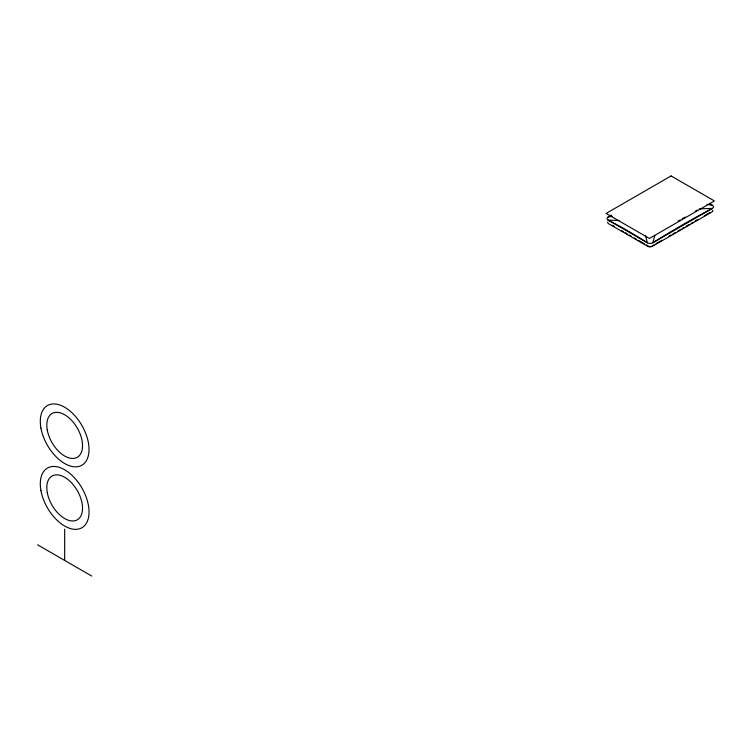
<?xml version="1.0" encoding="UTF-8"?>
<svg xmlns="http://www.w3.org/2000/svg" width="752" height="752" viewBox="0 0 752 752"><rect width="100%" height="100%" fill="white"/><g stroke="black" fill="none" stroke-linecap="round" stroke-linejoin="round"><path stroke-width="1.13" d="M654.823 235.442L652.811 242.783A3.826 2.209 0 0 1 647.397 242.783A511.849 295.517 60 0 0 608.142 220.12A3.826 2.209 0 0 1 608.142 216.999A915.786 528.731 -60 0 1 611.038 215.175M611.169 215.251L608.142 216.999L612.523 216.285M678.182 221.079L680.184 219.922M682.186 218.757L685.204 217.027M695.224 211.237L697.236 210.071M651.928 245.998L653.939 244.842M655.951 243.676L661.986 240.198M669.017 236.137L671.028 234.981M673.031 233.816L675.042 232.659M678.06 230.92L680.071 229.755M682.083 228.599L684.085 227.433M686.097 226.277L689.114 224.538M691.126 223.372L693.137 222.216M695.139 221.05L698.157 219.311M704.192 215.833L710.217 212.346M699.238 208.915L712.37 208.398A3.826 2.209 0 0 0 712.37 205.277A511.849 295.517 60 0 0 709.474 203.435M619.084 220.552L608.142 220.12L647.397 242.783L645.385 235.442M706.899 204.384L712.37 205.277L709.352 203.529M612.288 225.224L614.29 226.38M621.284 230.422L623.286 231.569M625.288 232.725L627.281 233.881M629.283 235.038L631.285 236.194M634.284 237.923L636.277 239.08M638.279 240.226L644.276 243.695M646.278 244.851L648.28 245.998M37.6 544.805L91.744 576.06M64.672 529.173L64.672 560.428M607.832 221.953A3.252 1.88 0 0 0 608.678 223.767L647.81 246.355A3.252 1.88 0 0 0 652.398 246.355L711.834 212.045A3.252 1.88 0 0 0 712.68 210.231M650.743 246.402A2.557 1.476 0 0 1 649.465 246.402M671.085 175.94L606.112 213.446L649.427 238.459L714.4 200.944L671.085 175.94M712.37 208.398L652.811 242.783A915.786 528.731 -60 0 1 712.37 208.398M40.946 490.642A34.46 19.89 60 0 0 81.348 528.054A34.46 19.89 60 0 0 71.713 475.048A34.46 19.89 60 0 0 40.946 490.642M47.273 492.579A25.267 14.589 60 0 0 76.901 520.017A25.267 14.589 60 0 0 69.833 481.139A25.267 14.589 60 0 0 47.273 492.579M40.946 428.123A34.46 19.89 60 0 0 81.348 465.526A34.46 19.89 60 0 0 71.713 412.528A34.46 19.89 60 0 0 40.946 428.123M47.273 430.059A25.267 14.589 60 0 0 76.901 457.489A25.267 14.589 60 0 0 69.833 418.62A25.267 14.589 60 0 0 47.273 430.059"/></g></svg>
